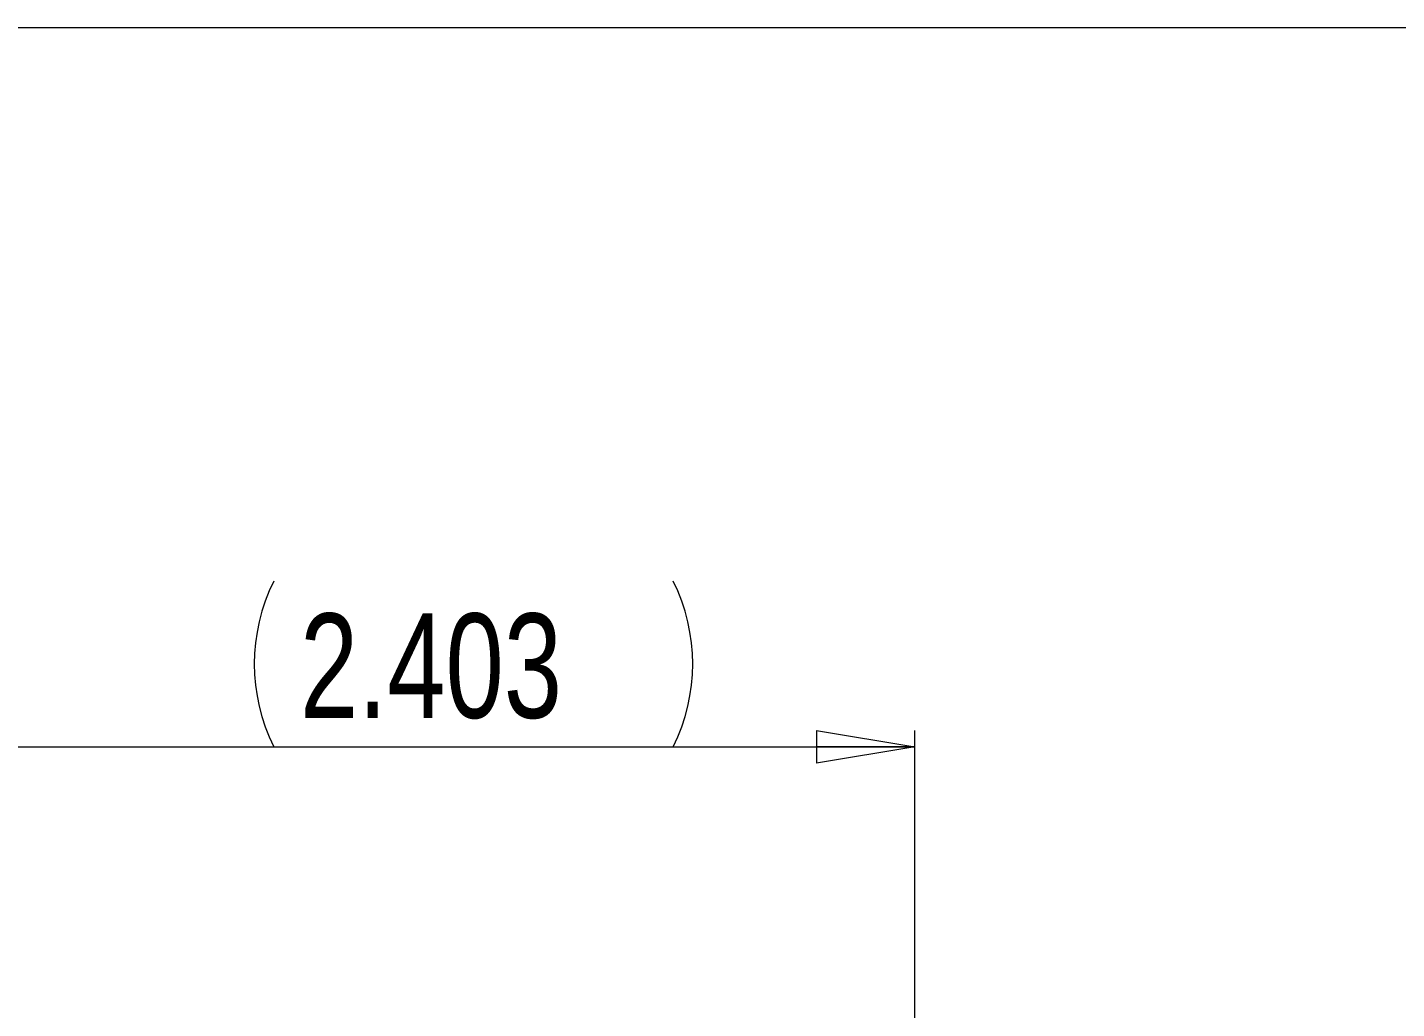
# Model space of a CAD drawing. Header units: inches. Extents: x 0.3 to 10.6, y 0.4 to 8.2.
# Drawn here: x 2.375 to 5.654, y 5.843 to 8.192 of the extents above; entities that cross this region are included whole.
import ezdxf

# ---------------------------------------------------------------- set-up
doc = ezdxf.new("R2010")
doc.units = ezdxf.units.IN
doc.header["$MEASUREMENT"] = 0
doc.layers.add('FORMAT', color=7, linetype='Continuous', lineweight=0)
doc.styles.add('SLDTEXTSTYLE0', font='TXT', dxfattribs={"width": 0.75})
doc.dimstyles.new('SLDDIMSTYLE1', dxfattribs={"dimtxt": 0.25, "dimasz": 0.236, "dimexe": 0, "dimexo": 0.0625, "dimgap": 0.0625, "dimtad": 1, "dimtoh": 1, "dimdec": 3, "dimzin": 12, "dimdsep": 46, "dimtxsty": 'SLDTEXTSTYLE0', "dimblk1": 'CLOSED', "dimblk2": 'CLOSED', "dimsah": 1, "dimcen": 0.09, "dimadec": 0, "dimazin": 0, "dimtfac": 1, "dimtofl": 0, "dimtmove": 0, "dimatfit": 3, "dimldrblk": 'CLOSED', "dimfxl": 1, "dimtolj": 1, "dimtzin": 12, "dimarcsym": 0})

# ---------------------------------------------------------------- blocks, each defined once
blk = doc.blocks.new('_Closed')
at = {"color": 0, "linetype": 'ByBlock', "lineweight": -2}
for p, q in [((-1, 0.166667), (0, 0)), ((-1, 0.166667), (-1, -0.166667)), ((0, 0), (-1, -0.166667)), ((0, 0), (-1, 0))]:
    blk.add_line(p, q, dxfattribs=at)
blk = doc.blocks.new('*D5')
at = {"layer": 'FORMAT'}
for p, q in [((2.0976, 5.6139), (2.0976, 6.5085)), ((4.5006, 5.6139), (4.5006, 6.5085)), ((2.0976, 6.4695), (4.5006, 6.4695))]:
    blk.add_line(p, q, dxfattribs=at)
for centre, start, end in [((3.3623, 6.6679), 153.4349, 206.5651), ((3.5247, 6.6679), 333.4349, 26.5651)]:
    blk.add_arc(centre, 0.4437, start, end, dxfattribs=at)
at = {"layer": 'FORMAT', "xscale": 0.236, "yscale": 0.236}
for p, rotation in [((2.0976, 6.4695, 1.1878), 180), ((4.5006, 6.4695, 1.1878), 360)]:
    blk.add_blockref('_Closed', p, dxfattribs=dict(at, rotation=rotation))
at = {"layer": 'FORMAT', "insert": (3.028, 6.7888), "char_height": 0.25, "attachment_point": 1, "style": 'SLDTEXTSTYLE0'}
blk.add_mtext('2.403', dxfattribs=at)

msp = doc.modelspace()

# ---------------------------------------------------------------- linework, layer by layer
at = {"color": 8, "linetype": 'Continuous', "lineweight": 0}
msp.add_line((0.3299, 8.1921), (10.6299, 8.1921), dxfattribs=at)

# ---------------------------------------------------------------- dimensions: what is measured, and where the dimension line sits
at = {"layer": 'FORMAT'}
dim = msp.add_linear_dim(base=(4.5006, 6.4695), p1=(2.0976, 5.5749), p2=(4.5006, 5.5749), text='(<>)', dimstyle='SLDDIMSTYLE1', dxfattribs=at)
dim.commit()
dim.dimension.update_dxf_attribs({"geometry": '*D5', "text_midpoint": (3.4435, 6.4695), "dimtype": 160})

doc.saveas('drawing.dxf')
